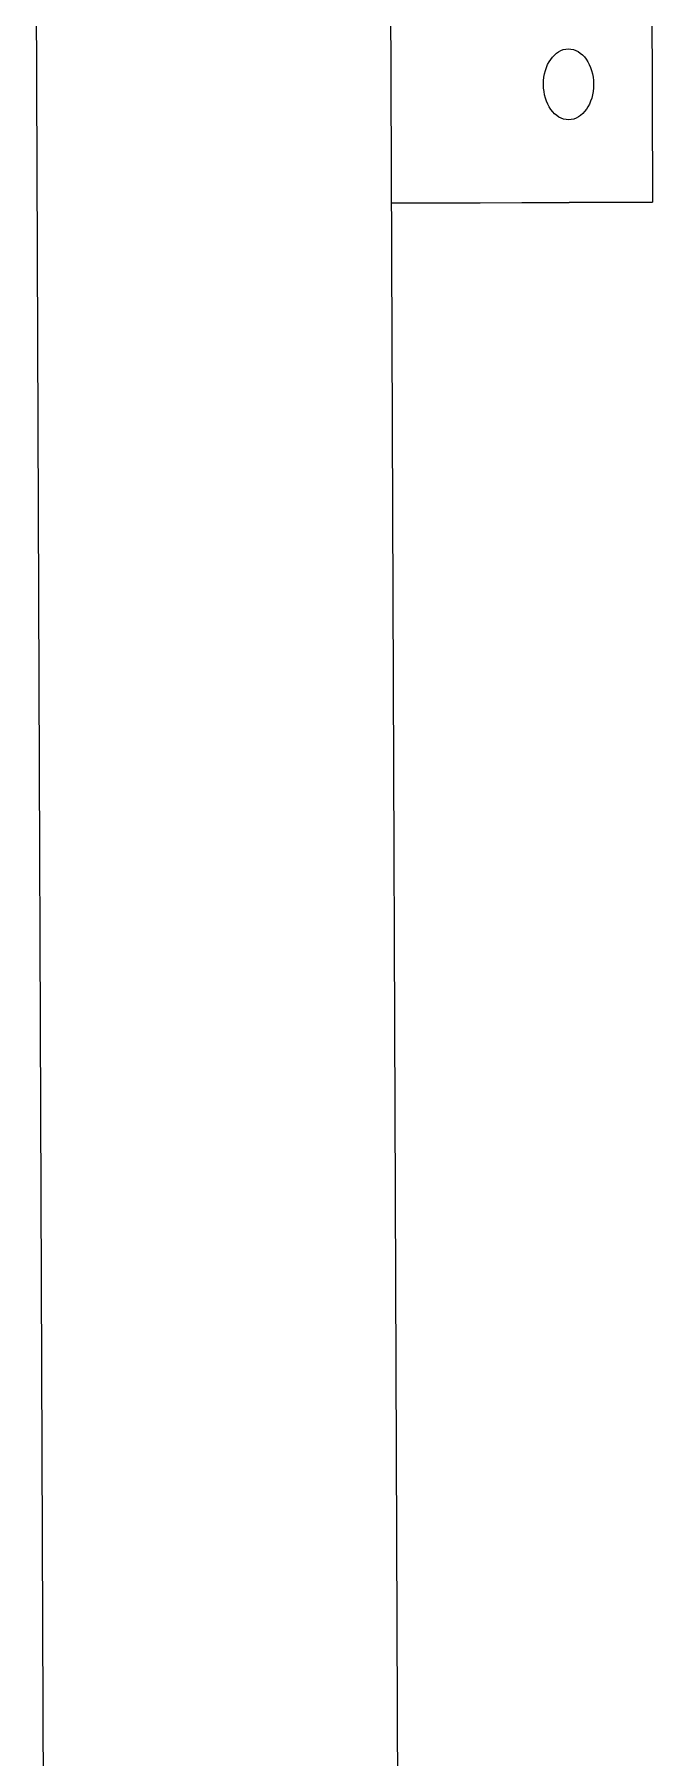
# Model space of a CAD drawing. Header units: millimetres. Extents: x 129 to 6329, y 33 to 3553.
# Drawn here: x 4206.1 to 4258.5, y 3251.1 to 3397.1 of the extents above; entities that cross this region are included whole.
import ezdxf

# ---------------------------------------------------------------- set-up
doc = ezdxf.new("R2010")
doc.units = ezdxf.units.MM
doc.layers.add('vistasIsometricas', color=255, linetype='Continuous')

msp = doc.modelspace()

# ---------------------------------------------------------------- linework, layer by layer
at = {"layer": 'vistasIsometricas', "extrusion": (-0.004614, 0.999989, 7.66e-14)}
for p, q in [((4206.142, 3432.741), (4207.509, 3092.826)), ((4236.142, 3432.861), (4237.343, 3134.013)), ((4258.305, 3422.893), (4258.466, 3382.894)), ((4236.343, 3382.818), (4258.466, 3382.894)), ((4236.343, 3382.809), (4251.395, 3382.861)), ((4258.466, 3382.894), (4251.395, 3382.861))]:
    msp.add_line(p, q, dxfattribs=at)
at = {"layer": 'vistasIsometricas'}
msp.add_ellipse((4251.355, 3392.869), major_axis=(-0.014, 3), ratio=0.7071068, start_param=1.5707963, end_param=7.8539816, dxfattribs=at)

doc.saveas('drawing.dxf')
